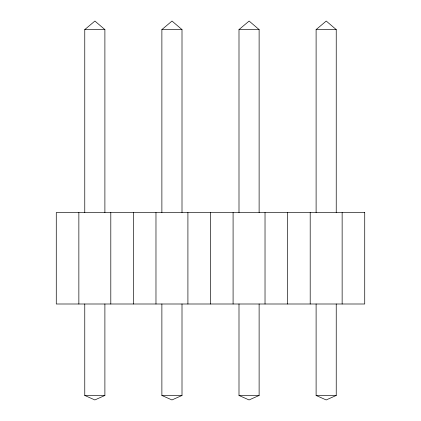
<?xml version="1.0" encoding="UTF-8"?>
<svg xmlns="http://www.w3.org/2000/svg" width="421" height="421" viewBox="0 0 421 421"><rect width="100%" height="100%" fill="white"/><g stroke="black" fill="none" stroke-linecap="round" stroke-linejoin="round"><path stroke-width="0.63" d="M84.768 212.526L84.768 29.586L94.899 21.05L104.892 29.586L104.892 212.526M161.88 212.526L161.88 29.586L172.01 21.05L182.004 29.586L182.004 212.526M238.996 212.526L238.996 29.586L249.121 21.05L259.12 29.586L259.12 212.526M316.108 212.526L316.108 29.586L326.238 21.05L336.232 29.586L336.232 212.526M104.892 303.999L104.892 395.466L94.846 399.95L84.768 395.466L84.768 303.999M182.004 303.999L182.004 395.466L171.957 399.95L161.88 395.466L161.88 303.999M259.12 303.999L259.12 395.466L249.069 399.95L238.996 395.466L238.996 303.999M336.232 303.999L336.232 395.466L326.186 399.95L316.108 395.466L316.108 303.999M84.768 29.586L104.892 29.586M161.88 29.586L182.004 29.586M238.996 29.586L259.12 29.586M316.108 29.586L336.232 29.586M84.768 395.466L104.892 395.466M161.88 395.466L182.004 395.466M238.996 395.466L259.12 395.466M316.108 395.466L336.232 395.466M342.141 212.526L342.141 303.999M310.198 212.526L310.198 303.999M287.611 212.526L287.611 303.999M265.025 212.526L265.025 303.999M233.087 212.526L233.087 303.999M210.5 212.526L210.5 303.999M187.913 212.526L187.913 303.999M155.975 212.526L155.975 303.999M133.389 212.526L133.389 303.999M110.802 212.526L110.802 303.999M78.859 212.526L78.859 303.999M364.728 212.526L56.272 212.526L56.272 303.999L364.728 303.999L364.728 212.526"/></g></svg>
